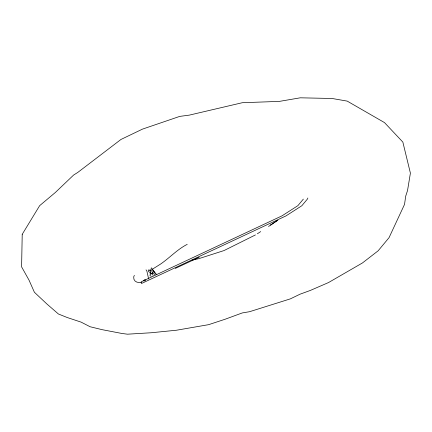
<?xml version="1.0" encoding="UTF-8"?>
<svg xmlns="http://www.w3.org/2000/svg" width="432" height="432" viewBox="0 0 432 432"><rect width="100%" height="100%" fill="white"/><g stroke="black" fill="none" stroke-linecap="round" stroke-linejoin="round"><path stroke-width="0.65" d="M154.397 274.444L154.413 274.19M151.718 270.886L151.945 269.509M150.52 270.448L151.038 268.834M134.357 275.351L133.699 276.874C133.164 281.432 137.543 283.311 141.345 282.258M307.865 197.991L307.319 199.179L301.838 205.74L285.973 215.908L141.491 283.5L141.264 282.474A1.247 0.616 -12.9 0 1 141.696 281.578L282.026 215.838L297.864 205.681L303.345 199.12M151.34 273.758L152.069 273.175L154.386 273.98M153.5 271.469L153.652 270.902L151.216 267.781M152.782 272.884L152.231 273.429M150.304 272.101L150.034 273.332L151.033 273.942M277.225 220.52L270.648 224.991L277.9 220.201M257.353 233.782L260.707 231.595M268.526 226.487L271.874 224.3M187.229 244.345C177.201 249.426 169.598 257.947 160.423 264.163L152.194 269.341L156.389 274.714M255.447 234.922L224.014 250.571L198.887 258.633L192.532 260.048M199.238 257.24L175.289 268.429M144.391 280.46L145.109 280.287M153.371 271.323L153.56 272.149L155.029 272.425M150.655 272.182L150.26 272.009M149.812 270.34L150.093 270.464M150.26 270.535C147.436 268.126 147.663 272.554 150.466 272.354C151.265 272.187 150.989 270.707 150.255 270.475M151.06 276.329C147.668 275.092 152.717 271.512 153.063 275.362M153.565 270.842L154.872 272.468M152.194 269.341L152.771 269.779M146.038 269.854L146.788 270.734L148.646 278.975M155.92 273.807L156.616 274.698M143.926 280.67L144.277 279.947L144.995 279.779L145.66 280.26M143.948 280.827L144.04 281.178M152.161 271.868L152.615 272.673L152.161 271.868M22.216 234.333L21.6 266.857L29.041 280.184L34.393 292.259L46.791 303.896L58.412 313.994L67.219 317.52L81.092 322.121L90.11 326.743L102.195 329.681L122.024 333.488L127.478 334.19L151.243 332.753L176.499 330.221L208.667 324.659L225.169 319.226L242.233 312.946L249.577 311.699L290.342 298.874L300.078 294.181L310.316 290.444L328.52 282.555L362.453 262.948L378.135 250.814L389.054 237.649L404.541 204.368L405.691 196.193L407.543 190.496L410.4 173.135L402.851 142.085L384.485 122.585L347.215 101.115L332.105 98.485L300.294 97.81L279.374 101.385L242.266 102.724L189.313 115.123L179.744 116.392L142.468 129.13L120.944 139.471L77.706 172.487L73.64 175.025L55.339 192.483L39.663 205.648L22.216 234.333"/></g></svg>
